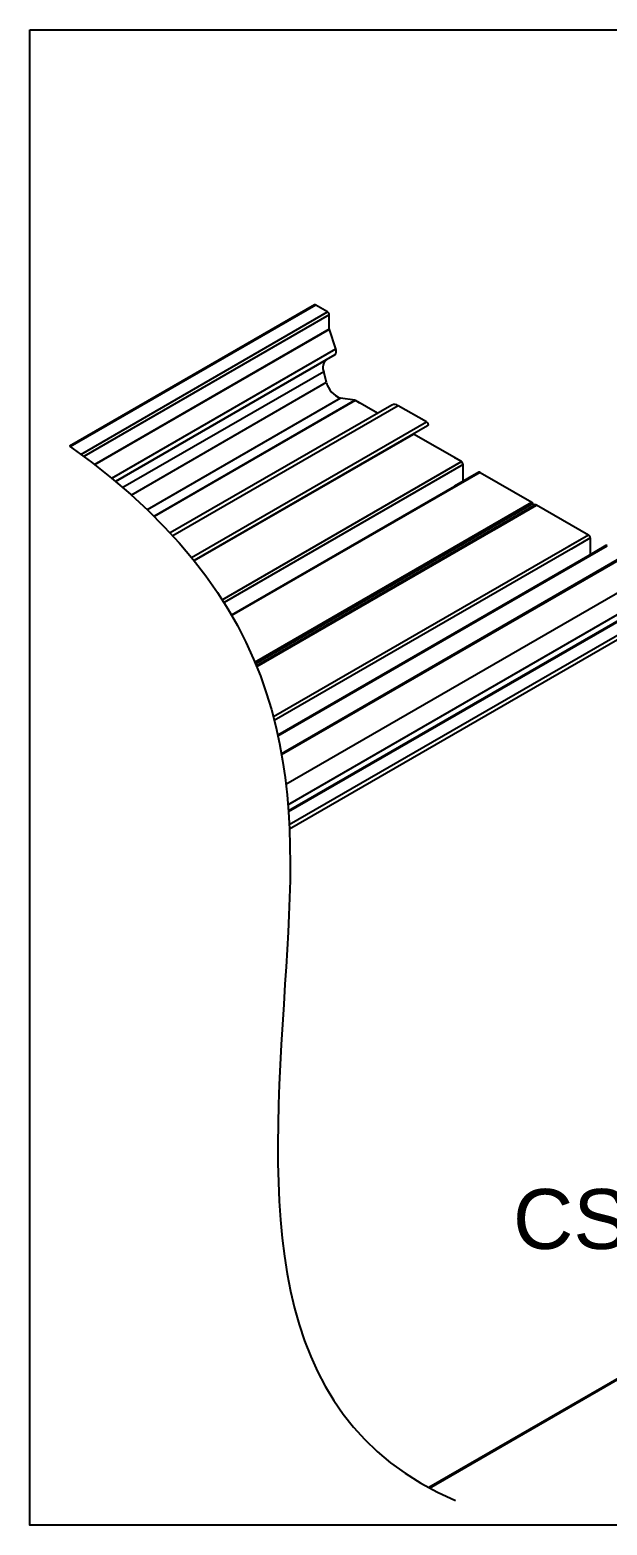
# Model space of a CAD drawing. Extents: x 0 to 6.45, y -6.24 to 0.
# Drawn here: x 0 to 2.41, y -6.24 to 0 of the extents above; entities that cross this region are included whole.
import ezdxf
from ezdxf import colors
from ezdxf.entities.mleader import LeaderData, LeaderLine
from ezdxf.math import Vec2, Vec3

# ---------------------------------------------------------------- set-up
doc = ezdxf.new("R2010")
doc.units = 0
doc.header["$LTSCALE"] = 0.5
doc.header["$MEASUREMENT"] = 0
for name, color, linetype in [('Dimension', 10, 'CONTINUOUS'), ('FAB DWG', 221, 'CONTINUOUS'), ('Housing', 150, 'CONTINUOUS')]:
    doc.layers.add(name, color=color, linetype=linetype)
doc.layers.add('Text-Unprinted', color=131, linetype='CONTINUOUS', plot=False)
doc.styles.get("Standard").update_dxf_attribs({"font": 'arial.ttf'})

msp = doc.modelspace()

# ---------------------------------------------------------------- linework, layer by layer
at = {"layer": 'Dimension', "transparency": 16777216}
msp.add_open_spline([(0.1659, -1.7384), (1.164, -2.4449), (1.0564, -4.1139), (0.9487, -5.7828), (1.7763, -6.1399)], degree=3, knots=[0.144615, 0.144615, 0.144615, 0.144615, 1, 2, 2, 2, 2], dxfattribs=at)
at = {"layer": 'Housing', "transparency": 16777216}
for p, q in [((1.1882, -1.1482), (0.1659, -1.7384)), ((1.1932, -1.1487), (0.1685, -1.7402)), ((0.2125, -1.772), (1.2426, -1.1773)), ((1.2426, -1.1773), (1.1932, -1.1487)), ((1.2426, -1.1773), (1.1932, -1.1487)), ((1.2497, -1.1895), (0.2249, -1.7811)), ((0.2685, -1.814), (1.2497, -1.2476)), ((1.2497, -1.2476), (1.2497, -1.1895)), ((1.2497, -1.2476), (1.2497, -1.1895)), ((1.2504, -1.2514), (0.2716, -1.8164)), ((1.2767, -1.3318), (1.2504, -1.2514)), ((1.2767, -1.3318), (1.2504, -1.2514)), ((0.3413, -1.8718), (1.2767, -1.3318)), ((1.2725, -1.357), (0.3576, -1.8852)), ((0.3576, -1.8852), (1.2372, -1.3774)), ((1.2265, -1.4269), (0.388, -1.911)), ((1.2383, -1.4713), (1.2265, -1.4269)), ((1.2383, -1.4713), (1.2265, -1.4269)), ((0.4233, -1.9418), (1.2383, -1.4713)), ((1.2972, -1.537), (0.4899, -2.0031)), ((0.5181, -2.0304), (1.3566, -1.5463)), ((1.359, -1.5472), (0.5195, -2.0318)), ((1.3566, -1.5463), (1.2972, -1.537)), ((1.3566, -1.5463), (1.2972, -1.537)), ((1.3772, -1.5578), (1.359, -1.5472)), ((1.451, -1.6004), (1.359, -1.5472)), ((1.5104, -1.5661), (0.5856, -2.0999)), ((1.5379, -1.5688), (0.5968, -2.1121)), ((1.6551, -1.6365), (1.5379, -1.5688)), ((0.675, -2.2024), (1.6551, -1.6365)), ((1.6601, -1.6534), (0.6858, -2.2158)), ((0.6858, -2.2158), (1.6015, -1.6872)), ((1.8013, -1.8025), (1.6015, -1.6872)), ((0.8029, -2.3789), (1.8013, -1.8025)), ((1.8013, -1.8025), (1.7727, -1.7861)), ((1.7727, -1.819), (1.8013, -1.8025)), ((1.8083, -1.8148), (0.8104, -2.3909)), ((1.879, -1.8474), (0.8432, -2.4454)), ((1.8083, -1.8148), (1.7727, -1.8353)), ((1.874, -1.847), (1.7727, -1.9054)), ((1.879, -1.8474), (1.7727, -1.9088)), ((1.8083, -1.8849), (1.8083, -1.8148)), ((1.8083, -1.8849), (1.8083, -1.8148)), ((1.879, -1.8474), (2.0953, -1.9723)), ((1.879, -1.8474), (2.0953, -1.9723)), ((1.8083, -1.8849), (0.8418, -2.4429)), ((0.9394, -2.6396), (2.0953, -1.9723)), ((2.1003, -1.9776), (0.9422, -2.6462)), ((2.1053, -1.9862), (0.946, -2.6555)), ((0.9471, -2.6582), (2.1153, -1.9838)), ((1.9163, -2.0756), (2.0953, -1.9723)), ((2.1003, -1.9776), (1.9245, -2.0791)), ((2.1103, -1.9833), (1.9361, -2.0839)), ((1.9394, -2.0854), (2.1153, -1.9838)), ((2.1003, -1.9776), (2.1053, -1.9862)), ((2.1003, -1.9776), (2.1053, -1.9862)), ((2.3316, -2.1087), (2.1153, -1.9838)), ((2.3316, -2.1087), (1.0165, -2.8679)), ((1.0202, -2.8821), (2.3387, -2.1209)), ((2.3316, -2.1087), (2.2467, -2.1577)), ((2.2609, -2.1658), (2.3387, -2.1209)), ((2.3387, -2.1209), (2.3387, -2.191)), ((1.0354, -2.9468), (2.4094, -2.1536)), ((2.5505, -2.1558), (1.0502, -3.0219)), ((1.0507, -3.025), (2.5555, -2.1563)), ((2.963, -2.1728), (1.079, -3.2604)), ((1.0793, -3.2636), (2.968, -2.1733)), ((2.4044, -2.1531), (2.3216, -2.2009)), ((2.3245, -2.2026), (2.4094, -2.1536)), ((2.3387, -2.191), (1.0348, -2.9438)), ((2.6728, -2.224), (1.0688, -3.1499)), ((3.0175, -2.2019), (1.0825, -3.3189)), ((1.0833, -3.3348), (3.0246, -2.2141)), ((1.0771, -3.235), (2.7117, -2.2914)), ((3.0246, -5.3007), (1.6648, -6.0856)), ((1.6678, -6.0873), (3.0225, -5.3052))]:
    msp.add_line(p, q, dxfattribs=at)
at = {"layer": 'Housing', "transparency": 16777216, "flags": 128}
msp.add_lwpolyline([(1.6551, -1.6365), (1.6572, -1.6381), (1.6591, -1.6402), (1.6606, -1.6427), (1.6617, -1.6453), (1.6622, -1.648), (1.6621, -1.6503), (1.6614, -1.6522), (1.6601, -1.6534)], dxfattribs=at)
at = {"layer": 'Housing', "transparency": 16777216}
for centre, radius, start, end in [((1.1902, -1.1528), 0.00503, 54.38242, 114.30712), ((1.1902, -1.1528), 0.00503, 54.38242, 114.30712), ((1.2344, -1.1902), 0.0154, 2.60548, 57.39452), ((1.2344, -1.1902), 0.0154, 2.60548, 57.39452), ((1.2622, -1.2474), 0.0125, 180.8303, 198.78064), ((1.2622, -1.2474), 0.0125, 180.8303, 198.78064), ((1.258, -1.3417), 0.0211, 313.25434, 27.73297), ((1.258, -1.3417), 0.0211, 313.25434, 27.73297), ((1.2658, -1.4095), 0.043, 131.70228, 203.93007), ((1.2658, -1.4095), 0.043, 131.70228, 203.93007), ((1.3252, -1.4527), 0.0889, 192.09872, 251.63772), ((1.3252, -1.4527), 0.0889, 192.09872, 251.63772), ((1.3553, -1.5533), 0.00711, 59.04537, 79.97603), ((1.3553, -1.5533), 0.00711, 59.04537, 79.97603), ((1.5218, -1.5913), 0.0277, 54.38242, 114.30712), ((1.793, -1.8155), 0.0154, 2.60548, 57.39452), ((1.793, -1.8155), 0.0154, 2.60548, 57.39452), ((1.8761, -1.8515), 0.00503, 54.38242, 114.30712), ((1.8761, -1.8515), 0.00503, 54.38242, 114.30712), ((2.0877, -1.9845), 0.0144, 28.85561, 58.04533), ((2.0877, -1.9845), 0.0144, 28.85561, 58.04533), ((2.1124, -1.9879), 0.00503, 54.38183, 114.31395), ((2.1124, -1.9879), 0.00503, 54.38183, 114.31395), ((2.3233, -2.1216), 0.0154, 2.60548, 57.39452), ((2.4064, -2.1577), 0.00503, 54.38242, 114.30712)]:
    msp.add_arc(centre, radius, start, end, dxfattribs=at)
at = {"layer": 'Text-Unprinted', "transparency": 16777216}
msp.add_lwpolyline([(0, 0), (6.3201, 0), (6.3201, -6.2422), (0, -6.2422)], close=True, dxfattribs=at)

# ---------------------------------------------------------------- leaders
at = {"layer": 'FAB DWG', "transparency": 16777216}
ml = msp.add_multileader_mtext('Standard', dxfattribs=at)
ml.set_content('CS00215', color=256)
ml.set_leader_properties()
ml.build(insert=Vec2(0, 0))
ml.multileader.update_dxf_attribs({"dogleg_length": 0.9041, "arrow_head_size": 0.15})
ctx = ml.context
ctx.base_point, ctx.char_height, ctx.arrow_head_size, ctx.landing_gap_size, ctx.plane_origin = Vec3(1.9262, -4.9663), 0.25, 0.15, 0.09, Vec3(3.4321, -6.2564)
notes = []
notes.append((ctx, [(0, (1, 1, 0), (3.7553, -4.9663), (-1, 0), 0.2241, [(0, [(4.0369, -4.4242)], 0, [])])]))
ctx.mtext.insert, ctx.mtext.flow_direction = Vec3(2.0162, -4.8392), 5
for ctx, leaders in notes:
    for number, flags, end, landing, length, lines in leaders:
        leader = LeaderData()
        leader.index, (leader.has_last_leader_line, leader.has_dogleg_vector, leader.attachment_direction) = number, flags
        leader.last_leader_point, leader.dogleg_vector, leader.dogleg_length = Vec3(end), Vec3(landing), length
        for number, points, colour, breaks in lines:
            line = LeaderLine()
            line.index, line.vertices, line.color, line.breaks = number, Vec3.list(points), colors.encode_raw_color(colour), breaks
            leader.lines.append(line)
        ctx.leaders.append(leader)

doc.saveas('drawing.dxf')
